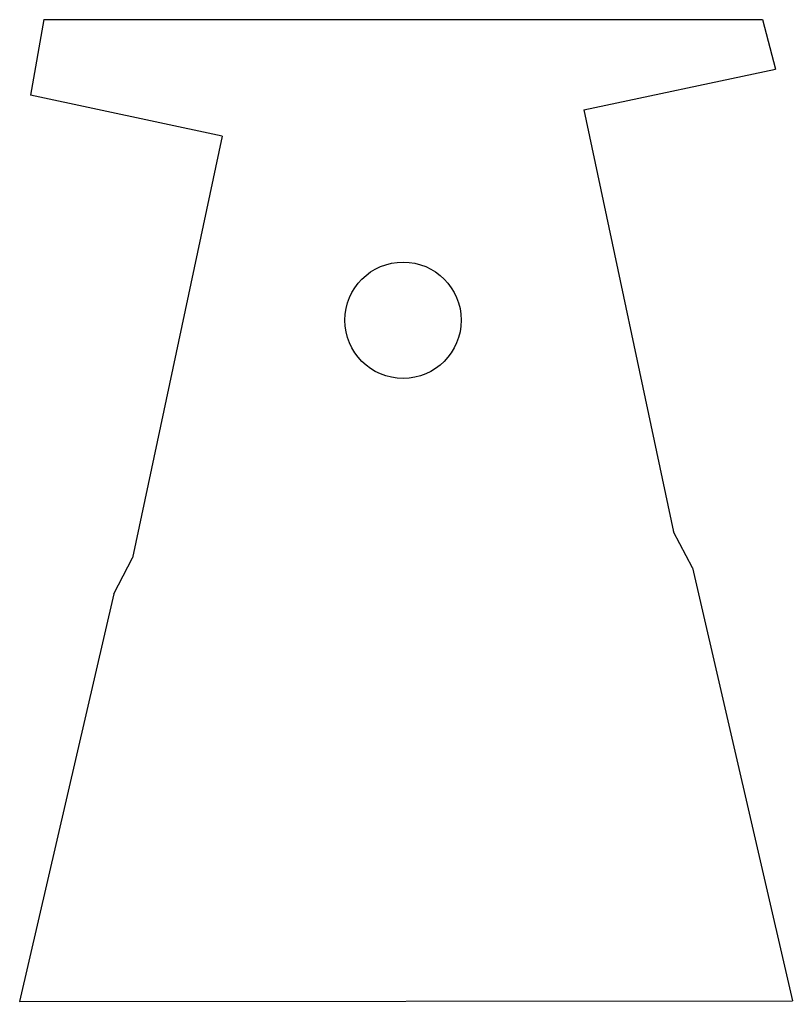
# Model space of a CAD drawing. Extents: x 121.8 to 157, y -108.4 to -63.7.
import ezdxf

# ---------------------------------------------------------------- set-up
doc = ezdxf.new("R2010")
doc.units = 0
doc.layers.add('BLACK', color=7, linetype='CONTINUOUS')

msp = doc.modelspace()

# ---------------------------------------------------------------- linework, layer by layer
at = {"layer": 'BLACK', "linetype": 'CONTINUOUS'}
for p, q in [((122.932, -63.6985), (122.331, -67.1438)), ((122.932, -63.6985), (155.674, -63.6985)), ((155.674, -63.6985), (156.275, -65.9531)), ((147.541, -67.8097), (156.275, -65.9531)), ((131.066, -69.0003), (122.331, -67.1438)), ((147.541, -67.8097), (151.625, -87.0257)), ((131.066, -69.0003), (126.981, -88.2164)), ((152.486, -88.6621), (151.625, -87.0257)), ((126.121, -89.8528), (126.981, -88.2164)), ((152.486, -88.6621), (157.039, -108.384)), ((126.121, -89.8528), (121.835, -108.415)), ((121.835, -108.415), (157.039, -108.384))]:
    msp.add_line(p, q, dxfattribs=at)
at = {"layer": 'BLACK'}
msp.add_circle((139.303, -77.3907), 2.65, dxfattribs=at)

doc.saveas('drawing.dxf')
